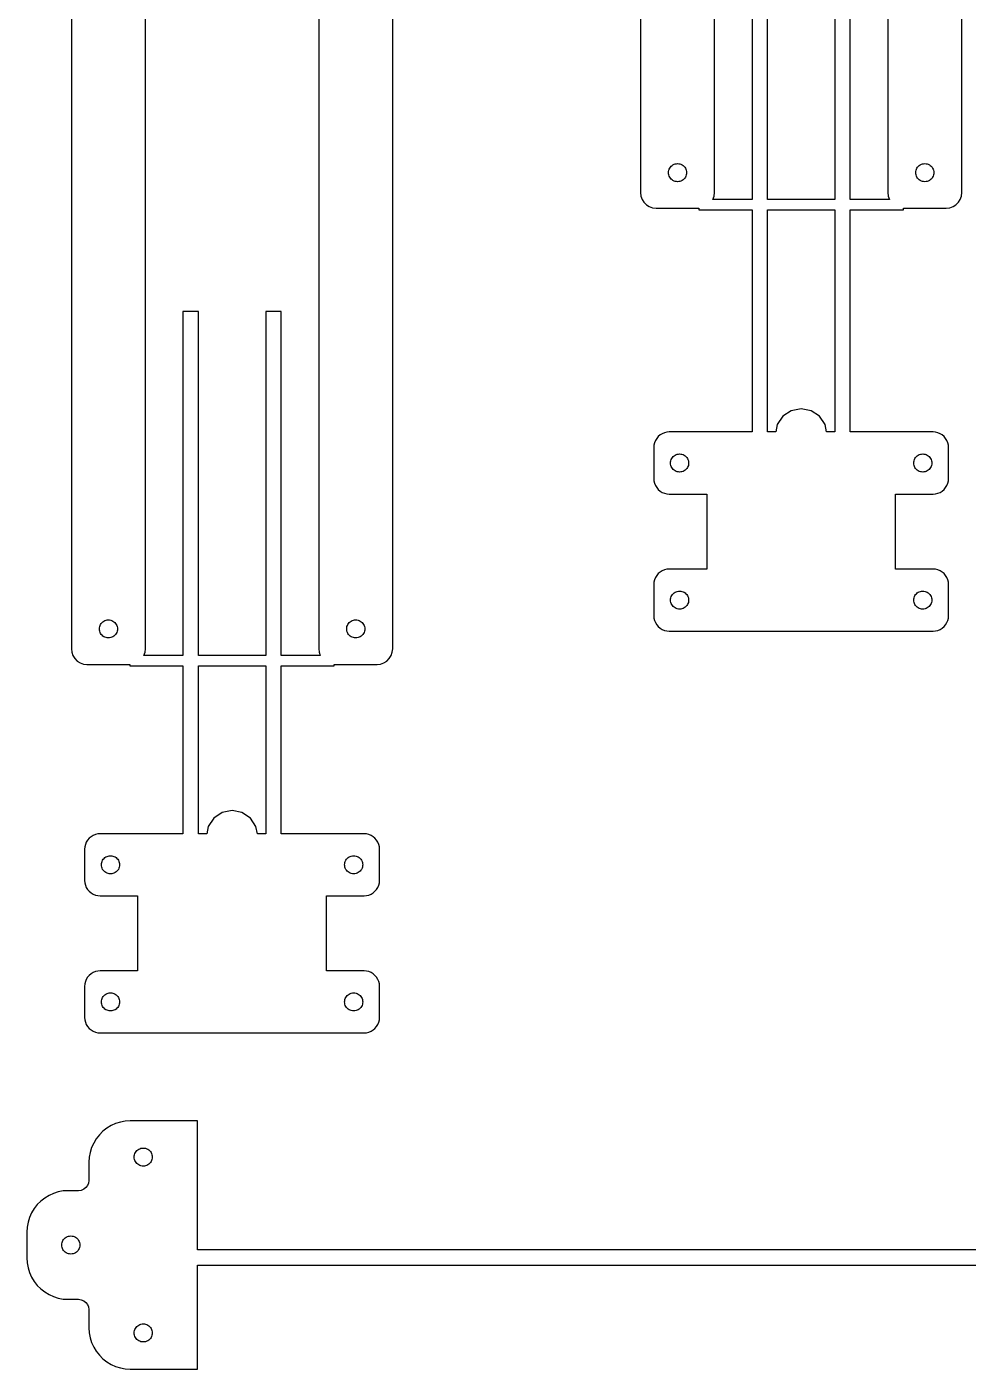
# Model space of a CAD drawing. Header units: metres. Extents: x -250 to 250, y -245 to 245.
# Drawn here: x -249.7 to -67.7, y -244.7 to 14.8 of the extents above; entities that cross this region are included whole.
import ezdxf

# ---------------------------------------------------------------- set-up
doc = ezdxf.new("R2010")
doc.units = ezdxf.units.M

msp = doc.modelspace()

# ---------------------------------------------------------------- linework, layer by layer
for p, q in [((-131.05, 113.229), (-131.05, -17.229)), ((-116.75, -17.229), (-116.75, 111.815)), ((-83.25, 111.815), (-83.25, -17.229)), ((-68.95, -17.229), (-68.95, 113.229)), ((-109.5, 48), (-109.5, -18.535)), ((-106.5, -18.535), (-106.5, 48)), ((-93.5, 48), (-93.5, -18.535)), ((-90.5, -18.535), (-90.5, 48)), ((-241.05, 25.029), (-241.05, -105.429)), ((-226.75, -105.429), (-226.75, 23.615)), ((-193.25, 23.615), (-193.25, -105.429)), ((-178.95, -105.429), (-178.95, 25.029)), ((-125.635, -13.1393), (-125.59, -12.9148)), ((-125.59, -12.9148), (-125.517, -12.6981)), ((-125.517, -12.6981), (-125.416, -12.4928)), ((-125.416, -12.4928), (-125.288, -12.3024)), ((-125.288, -12.3024), (-125.137, -12.1303)), ((-125.137, -12.1303), (-124.965, -11.9794)), ((-124.965, -11.9794), (-124.775, -11.8522)), ((-124.775, -11.8522), (-124.57, -11.751)), ((-124.57, -11.751), (-124.353, -11.6774)), ((-124.353, -11.6774), (-124.128, -11.6327)), ((-124.128, -11.6327), (-123.9, -11.6178)), ((-123.9, -11.6178), (-123.672, -11.6327)), ((-123.672, -11.6327), (-123.447, -11.6774)), ((-123.447, -11.6774), (-123.23, -11.751)), ((-123.23, -11.751), (-123.025, -11.8522)), ((-123.025, -11.8522), (-122.835, -11.9794)), ((-122.835, -11.9794), (-122.663, -12.1303)), ((-122.663, -12.1303), (-122.512, -12.3024)), ((-122.512, -12.3024), (-122.384, -12.4928)), ((-122.384, -12.4928), (-122.283, -12.6981)), ((-122.283, -12.6981), (-122.21, -12.9148)), ((-122.21, -12.9148), (-122.165, -13.1393)), ((-77.835, -13.1393), (-77.7904, -12.9148)), ((-77.7904, -12.9148), (-77.7168, -12.6981)), ((-77.7168, -12.6981), (-77.6156, -12.4928)), ((-77.6156, -12.4928), (-77.4884, -12.3024)), ((-77.4884, -12.3024), (-77.3374, -12.1303)), ((-77.3374, -12.1303), (-77.1653, -11.9794)), ((-77.1653, -11.9794), (-76.975, -11.8522)), ((-76.975, -11.8522), (-76.7697, -11.751)), ((-76.7697, -11.751), (-76.5529, -11.6774)), ((-76.5529, -11.6774), (-76.3284, -11.6327)), ((-76.3284, -11.6327), (-76.1, -11.6178)), ((-76.1, -11.6178), (-75.8716, -11.6327)), ((-75.8716, -11.6327), (-75.6471, -11.6774)), ((-75.6471, -11.6774), (-75.4303, -11.751)), ((-75.4303, -11.751), (-75.225, -11.8522)), ((-75.225, -11.8522), (-75.0347, -11.9794)), ((-75.0347, -11.9794), (-74.8626, -12.1303)), ((-74.8626, -12.1303), (-74.7116, -12.3024)), ((-74.7116, -12.3024), (-74.5845, -12.4928)), ((-74.5845, -12.4928), (-74.4832, -12.6981)), ((-74.4832, -12.6981), (-74.4096, -12.9148)), ((-74.4096, -12.9148), (-74.365, -13.1393)), ((-125.65, -13.3678), (-125.635, -13.1393)), ((-125.635, -13.5962), (-125.65, -13.3678)), ((-125.59, -13.8207), (-125.635, -13.5962)), ((-125.517, -14.0375), (-125.59, -13.8207)), ((-125.416, -14.2428), (-125.517, -14.0375)), ((-125.288, -14.4331), (-125.416, -14.2428)), ((-125.137, -14.6052), (-125.288, -14.4331)), ((-124.965, -14.7561), (-125.137, -14.6052)), ((-124.775, -14.8833), (-124.965, -14.7561)), ((-124.57, -14.9845), (-124.775, -14.8833)), ((-124.353, -15.0581), (-124.57, -14.9845)), ((-124.128, -15.1028), (-124.353, -15.0581)), ((-123.9, -15.1178), (-124.128, -15.1028)), ((-123.672, -15.1028), (-123.9, -15.1178)), ((-123.447, -15.0581), (-123.672, -15.1028)), ((-123.23, -14.9845), (-123.447, -15.0581)), ((-123.025, -14.8833), (-123.23, -14.9845)), ((-122.835, -14.7561), (-123.025, -14.8833)), ((-122.663, -14.6052), (-122.835, -14.7561)), ((-122.512, -14.4331), (-122.663, -14.6052)), ((-122.384, -14.2428), (-122.512, -14.4331)), ((-122.283, -14.0375), (-122.384, -14.2428)), ((-122.21, -13.8207), (-122.283, -14.0375)), ((-122.165, -13.5962), (-122.21, -13.8207)), ((-122.165, -13.1393), (-122.15, -13.3678)), ((-122.15, -13.3678), (-122.165, -13.5962)), ((-77.85, -13.3678), (-77.835, -13.1393)), ((-77.835, -13.5962), (-77.85, -13.3678)), ((-77.7904, -13.8207), (-77.835, -13.5962)), ((-77.7168, -14.0375), (-77.7904, -13.8207)), ((-77.6156, -14.2428), (-77.7168, -14.0375)), ((-77.4884, -14.4331), (-77.6156, -14.2428)), ((-77.3374, -14.6052), (-77.4884, -14.4331)), ((-77.1653, -14.7561), (-77.3374, -14.6052)), ((-76.975, -14.8833), (-77.1653, -14.7561)), ((-76.7697, -14.9845), (-76.975, -14.8833)), ((-76.5529, -15.0581), (-76.7697, -14.9845)), ((-76.3284, -15.1028), (-76.5529, -15.0581)), ((-76.1, -15.1178), (-76.3284, -15.1028)), ((-75.8716, -15.1028), (-76.1, -15.1178)), ((-75.6471, -15.0581), (-75.8716, -15.1028)), ((-75.4303, -14.9845), (-75.6471, -15.0581)), ((-75.225, -14.8833), (-75.4303, -14.9845)), ((-75.0347, -14.7561), (-75.225, -14.8833)), ((-74.8626, -14.6052), (-75.0347, -14.7561)), ((-74.7116, -14.4331), (-74.8626, -14.6052)), ((-74.5845, -14.2428), (-74.7116, -14.4331)), ((-74.4832, -14.0375), (-74.5845, -14.2428)), ((-74.4096, -13.8207), (-74.4832, -14.0375)), ((-74.365, -13.5962), (-74.4096, -13.8207)), ((-74.365, -13.1393), (-74.35, -13.3678)), ((-74.35, -13.3678), (-74.365, -13.5962)), ((-131.05, -17.229), (-130.975, -17.8965)), ((-130.975, -17.8965), (-130.753, -18.5306)), ((-117.047, -18.5306), (-116.825, -17.8965)), ((-116.825, -17.8965), (-116.75, -17.229)), ((-83.25, -17.229), (-83.1748, -17.8965)), ((-83.1748, -17.8965), (-82.9529, -18.5306)), ((-69.2471, -18.5306), (-69.0252, -17.8965)), ((-69.0252, -17.8965), (-68.95, -17.229)), ((-130.753, -18.5306), (-130.395, -19.0994)), ((-130.395, -19.0994), (-129.92, -19.5745)), ((-129.92, -19.5745), (-129.352, -19.9319)), ((-129.352, -19.9319), (-128.718, -20.1538)), ((-128.718, -20.1538), (-128.05, -20.229)), ((-128.05, -20.229), (-119.75, -20.229)), ((-119.75, -20.229), (-119.75, -20.535)), ((-119.75, -20.535), (-109.5, -20.535)), ((-117.05, -18.535), (-117.047, -18.5306)), ((-109.5, -18.535), (-117.05, -18.535)), ((-109.5, -20.535), (-109.5, -63.5)), ((-93.5, -18.535), (-106.5, -18.535)), ((-106.5, -63.5), (-106.5, -20.535)), ((-106.5, -20.535), (-93.5, -20.535)), ((-93.5, -20.535), (-93.5, -63.5)), ((-82.9502, -18.535), (-90.5, -18.535)), ((-90.5, -63.5), (-90.5, -20.535)), ((-90.5, -20.535), (-80.25, -20.535)), ((-82.9529, -18.5306), (-82.9502, -18.535)), ((-80.25, -20.535), (-80.25, -20.229)), ((-80.25, -20.229), (-71.95, -20.229)), ((-71.95, -20.229), (-71.2824, -20.1538)), ((-71.2824, -20.1538), (-70.6484, -19.9319)), ((-70.6484, -19.9319), (-70.0795, -19.5745)), ((-70.0795, -19.5745), (-69.6045, -19.0994)), ((-69.6045, -19.0994), (-69.2471, -18.5306)), ((-216.5, -40.2), (-219.5, -40.2)), ((-219.5, -40.2), (-219.5, -106.735)), ((-216.5, -106.735), (-216.5, -40.2)), ((-200.5, -40.2), (-203.5, -40.2)), ((-203.5, -40.2), (-203.5, -106.735)), ((-200.5, -106.735), (-200.5, -40.2)), ((-101.913, -59.3806), (-103.536, -60.4645)), ((-100, -59), (-101.913, -59.3806)), ((-98.0866, -59.3806), (-100, -59)), ((-96.4645, -60.4645), (-98.0866, -59.3806)), ((-104.619, -62.0866), (-104.901, -63.5)), ((-103.536, -60.4645), (-104.619, -62.0866)), ((-95.3806, -62.0866), (-96.4645, -60.4645)), ((-95.0995, -63.5), (-95.3806, -62.0866)), ((-127.927, -64.7366), (-128.173, -65.138)), ((-127.621, -64.3787), (-127.927, -64.7366)), ((-127.263, -64.0729), (-127.621, -64.3787)), ((-126.862, -63.827), (-127.263, -64.0729)), ((-126.427, -63.6468), (-126.862, -63.827)), ((-125.969, -63.5369), (-126.427, -63.6468)), ((-125.5, -63.5), (-125.969, -63.5369)), ((-109.5, -63.5), (-125.5, -63.5)), ((-104.901, -63.5), (-106.5, -63.5)), ((-93.5, -63.5), (-95.0995, -63.5)), ((-74.5, -63.5), (-90.5, -63.5)), ((-74.0307, -63.5369), (-74.5, -63.5)), ((-73.5729, -63.6468), (-74.0307, -63.5369)), ((-73.138, -63.827), (-73.5729, -63.6468)), ((-72.7366, -64.0729), (-73.138, -63.827)), ((-72.3787, -64.3787), (-72.7366, -64.0729)), ((-72.0729, -64.7366), (-72.3787, -64.3787)), ((-71.827, -65.138), (-72.0729, -64.7366)), ((-128.463, -66.0307), (-128.5, -66.5)), ((-128.5, -66.5), (-128.5, -72.5)), ((-128.353, -65.5729), (-128.463, -66.0307)), ((-128.173, -65.138), (-128.353, -65.5729)), ((-71.6468, -65.5729), (-71.827, -65.138)), ((-71.5369, -66.0307), (-71.6468, -65.5729)), ((-71.5, -66.5), (-71.5369, -66.0307)), ((-71.5, -72.5), (-71.5, -66.5)), ((-125.25, -69.5), (-125.235, -69.2716)), ((-125.235, -69.7284), (-125.25, -69.5)), ((-125.235, -69.2716), (-125.19, -69.0471)), ((-125.19, -69.9529), (-125.235, -69.7284)), ((-125.19, -69.0471), (-125.117, -68.8303)), ((-125.117, -70.1697), (-125.19, -69.9529)), ((-125.117, -68.8303), (-125.016, -68.625)), ((-125.016, -68.625), (-124.888, -68.4347)), ((-124.888, -68.4347), (-124.737, -68.2626)), ((-124.737, -68.2626), (-124.565, -68.1116)), ((-124.565, -68.1116), (-124.375, -67.9845)), ((-124.375, -67.9845), (-124.17, -67.8832)), ((-124.17, -67.8832), (-123.953, -67.8096)), ((-123.953, -67.8096), (-123.728, -67.765)), ((-123.728, -67.765), (-123.5, -67.75)), ((-123.5, -67.75), (-123.272, -67.765)), ((-123.272, -67.765), (-123.047, -67.8096)), ((-123.047, -67.8096), (-122.83, -67.8832)), ((-122.83, -67.8832), (-122.625, -67.9845)), ((-122.625, -67.9845), (-122.435, -68.1116)), ((-122.435, -68.1116), (-122.263, -68.2626)), ((-122.263, -68.2626), (-122.112, -68.4347)), ((-122.112, -68.4347), (-121.984, -68.625)), ((-121.984, -68.625), (-121.883, -68.8303)), ((-121.883, -68.8303), (-121.81, -69.0471)), ((-121.81, -69.9529), (-121.883, -70.1697)), ((-121.81, -69.0471), (-121.765, -69.2716)), ((-121.765, -69.7284), (-121.81, -69.9529)), ((-121.765, -69.2716), (-121.75, -69.5)), ((-121.75, -69.5), (-121.765, -69.7284)), ((-78.25, -69.5), (-78.235, -69.2716)), ((-78.235, -69.7284), (-78.25, -69.5)), ((-78.235, -69.2716), (-78.1904, -69.0471)), ((-78.1904, -69.9529), (-78.235, -69.7284)), ((-78.1904, -69.0471), (-78.1168, -68.8303)), ((-78.1168, -70.1697), (-78.1904, -69.9529)), ((-78.1168, -68.8303), (-78.0155, -68.625)), ((-78.0155, -68.625), (-77.8884, -68.4347)), ((-77.8884, -68.4347), (-77.7374, -68.2626)), ((-77.7374, -68.2626), (-77.5653, -68.1116)), ((-77.5653, -68.1116), (-77.375, -67.9845)), ((-77.375, -67.9845), (-77.1697, -67.8832)), ((-77.1697, -67.8832), (-76.9529, -67.8096)), ((-76.9529, -67.8096), (-76.7284, -67.765)), ((-76.7284, -67.765), (-76.5, -67.75)), ((-76.5, -67.75), (-76.2716, -67.765)), ((-76.2716, -67.765), (-76.0471, -67.8096)), ((-76.0471, -67.8096), (-75.8303, -67.8832)), ((-75.8303, -67.8832), (-75.625, -67.9845)), ((-75.625, -67.9845), (-75.4347, -68.1116)), ((-75.4347, -68.1116), (-75.2626, -68.2626)), ((-75.2626, -68.2626), (-75.1116, -68.4347)), ((-75.1116, -68.4347), (-74.9845, -68.625)), ((-74.9845, -68.625), (-74.8832, -68.8303)), ((-74.8832, -68.8303), (-74.8096, -69.0471)), ((-74.8096, -69.9529), (-74.8832, -70.1697)), ((-74.8096, -69.0471), (-74.765, -69.2716)), ((-74.765, -69.7284), (-74.8096, -69.9529)), ((-74.765, -69.2716), (-74.75, -69.5)), ((-74.75, -69.5), (-74.765, -69.7284)), ((-128.5, -72.5), (-128.463, -72.9693)), ((-125.016, -70.375), (-125.117, -70.1697)), ((-124.888, -70.5653), (-125.016, -70.375)), ((-124.737, -70.7374), (-124.888, -70.5653)), ((-124.565, -70.8884), (-124.737, -70.7374)), ((-124.375, -71.0155), (-124.565, -70.8884)), ((-124.17, -71.1168), (-124.375, -71.0155)), ((-123.953, -71.1904), (-124.17, -71.1168)), ((-123.728, -71.235), (-123.953, -71.1904)), ((-123.5, -71.25), (-123.728, -71.235)), ((-123.272, -71.235), (-123.5, -71.25)), ((-123.047, -71.1904), (-123.272, -71.235)), ((-122.83, -71.1168), (-123.047, -71.1904)), ((-122.625, -71.0155), (-122.83, -71.1168)), ((-122.435, -70.8884), (-122.625, -71.0155)), ((-122.263, -70.7374), (-122.435, -70.8884)), ((-122.112, -70.5653), (-122.263, -70.7374)), ((-121.984, -70.375), (-122.112, -70.5653)), ((-121.883, -70.1697), (-121.984, -70.375)), ((-78.0155, -70.375), (-78.1168, -70.1697)), ((-77.8884, -70.5653), (-78.0155, -70.375)), ((-77.7374, -70.7374), (-77.8884, -70.5653)), ((-77.5653, -70.8884), (-77.7374, -70.7374)), ((-77.375, -71.0155), (-77.5653, -70.8884)), ((-77.1697, -71.1168), (-77.375, -71.0155)), ((-76.9529, -71.1904), (-77.1697, -71.1168)), ((-76.7284, -71.235), (-76.9529, -71.1904)), ((-76.5, -71.25), (-76.7284, -71.235)), ((-76.2716, -71.235), (-76.5, -71.25)), ((-76.0471, -71.1904), (-76.2716, -71.235)), ((-75.8303, -71.1168), (-76.0471, -71.1904)), ((-75.625, -71.0155), (-75.8303, -71.1168)), ((-75.4347, -70.8884), (-75.625, -71.0155)), ((-75.2626, -70.7374), (-75.4347, -70.8884)), ((-75.1116, -70.5653), (-75.2626, -70.7374)), ((-74.9845, -70.375), (-75.1116, -70.5653)), ((-74.8832, -70.1697), (-74.9845, -70.375)), ((-71.5369, -72.9693), (-71.5, -72.5)), ((-128.463, -72.9693), (-128.353, -73.427)), ((-128.353, -73.427), (-128.173, -73.862)), ((-128.173, -73.862), (-127.927, -74.2634)), ((-127.927, -74.2634), (-127.621, -74.6213)), ((-127.621, -74.6213), (-127.263, -74.927)), ((-127.263, -74.927), (-126.862, -75.173)), ((-126.862, -75.173), (-126.427, -75.3532)), ((-73.5729, -75.3532), (-73.138, -75.173)), ((-73.138, -75.173), (-72.7366, -74.927)), ((-72.7366, -74.927), (-72.3787, -74.6213)), ((-72.3787, -74.6213), (-72.0729, -74.2634)), ((-72.0729, -74.2634), (-71.827, -73.862)), ((-71.827, -73.862), (-71.6468, -73.427)), ((-71.6468, -73.427), (-71.5369, -72.9693)), ((-126.427, -75.3532), (-125.969, -75.4631)), ((-125.969, -75.4631), (-125.5, -75.5)), ((-125.5, -75.5), (-118.25, -75.5)), ((-118.25, -75.5), (-118.25, -90)), ((-81.75, -90), (-81.75, -75.5)), ((-81.75, -75.5), (-74.5, -75.5)), ((-74.5, -75.5), (-74.0307, -75.4631)), ((-74.0307, -75.4631), (-73.5729, -75.3532)), ((-127.263, -90.5729), (-127.621, -90.8787)), ((-126.862, -90.327), (-127.263, -90.5729)), ((-126.427, -90.1468), (-126.862, -90.327)), ((-125.969, -90.0369), (-126.427, -90.1468)), ((-125.5, -90), (-125.969, -90.0369)), ((-118.25, -90), (-125.5, -90)), ((-74.5, -90), (-81.75, -90)), ((-74.0307, -90.0369), (-74.5, -90)), ((-73.5729, -90.1468), (-74.0307, -90.0369)), ((-73.138, -90.327), (-73.5729, -90.1468)), ((-72.7366, -90.5729), (-73.138, -90.327)), ((-72.3787, -90.8787), (-72.7366, -90.5729)), ((-128.463, -92.5307), (-128.5, -93)), ((-128.5, -93), (-128.5, -99)), ((-128.353, -92.0729), (-128.463, -92.5307)), ((-128.173, -91.638), (-128.353, -92.0729)), ((-127.927, -91.2366), (-128.173, -91.638)), ((-127.621, -90.8787), (-127.927, -91.2366)), ((-72.0729, -91.2366), (-72.3787, -90.8787)), ((-71.827, -91.638), (-72.0729, -91.2366)), ((-71.6468, -92.0729), (-71.827, -91.638)), ((-71.5369, -92.5307), (-71.6468, -92.0729)), ((-71.5, -93), (-71.5369, -92.5307)), ((-71.5, -99), (-71.5, -93)), ((-125.25, -96), (-125.235, -95.7716)), ((-125.235, -96.2284), (-125.25, -96)), ((-125.235, -95.7716), (-125.19, -95.5471)), ((-125.19, -95.5471), (-125.117, -95.3303)), ((-125.117, -95.3303), (-125.016, -95.125)), ((-125.016, -95.125), (-124.888, -94.9347)), ((-124.888, -94.9347), (-124.737, -94.7626)), ((-124.737, -94.7626), (-124.565, -94.6116)), ((-124.565, -94.6116), (-124.375, -94.4845)), ((-124.375, -94.4845), (-124.17, -94.3832)), ((-124.17, -94.3832), (-123.953, -94.3096)), ((-123.953, -94.3096), (-123.728, -94.265)), ((-123.728, -94.265), (-123.5, -94.25)), ((-123.5, -94.25), (-123.272, -94.265)), ((-123.272, -94.265), (-123.047, -94.3096)), ((-123.047, -94.3096), (-122.83, -94.3832)), ((-122.83, -94.3832), (-122.625, -94.4845)), ((-122.625, -94.4845), (-122.435, -94.6116)), ((-122.435, -94.6116), (-122.263, -94.7626)), ((-122.263, -94.7626), (-122.112, -94.9347)), ((-122.112, -94.9347), (-121.984, -95.125)), ((-121.984, -95.125), (-121.883, -95.3303)), ((-121.883, -95.3303), (-121.81, -95.5471)), ((-121.81, -95.5471), (-121.765, -95.7716)), ((-121.765, -95.7716), (-121.75, -96)), ((-121.75, -96), (-121.765, -96.2284)), ((-78.25, -96), (-78.235, -95.7716)), ((-78.235, -96.2284), (-78.25, -96)), ((-78.235, -95.7716), (-78.1904, -95.5471)), ((-78.1904, -95.5471), (-78.1168, -95.3303)), ((-78.1168, -95.3303), (-78.0155, -95.125)), ((-78.0155, -95.125), (-77.8884, -94.9347)), ((-77.8884, -94.9347), (-77.7374, -94.7626)), ((-77.7374, -94.7626), (-77.5653, -94.6116)), ((-77.5653, -94.6116), (-77.375, -94.4845)), ((-77.375, -94.4845), (-77.1697, -94.3832)), ((-77.1697, -94.3832), (-76.9529, -94.3096)), ((-76.9529, -94.3096), (-76.7284, -94.265)), ((-76.7284, -94.265), (-76.5, -94.25)), ((-76.5, -94.25), (-76.2716, -94.265)), ((-76.2716, -94.265), (-76.0471, -94.3096)), ((-76.0471, -94.3096), (-75.8303, -94.3832)), ((-75.8303, -94.3832), (-75.625, -94.4845)), ((-75.625, -94.4845), (-75.4347, -94.6116)), ((-75.4347, -94.6116), (-75.2626, -94.7626)), ((-75.2626, -94.7626), (-75.1116, -94.9347)), ((-75.1116, -94.9347), (-74.9845, -95.125)), ((-74.9845, -95.125), (-74.8832, -95.3303)), ((-74.8832, -95.3303), (-74.8096, -95.5471)), ((-74.8096, -95.5471), (-74.765, -95.7716)), ((-74.765, -95.7716), (-74.75, -96)), ((-74.75, -96), (-74.765, -96.2284)), ((-125.19, -96.4529), (-125.235, -96.2284)), ((-125.117, -96.6697), (-125.19, -96.4529)), ((-125.016, -96.875), (-125.117, -96.6697)), ((-124.888, -97.0653), (-125.016, -96.875)), ((-124.737, -97.2374), (-124.888, -97.0653)), ((-124.565, -97.3884), (-124.737, -97.2374)), ((-124.375, -97.5155), (-124.565, -97.3884)), ((-124.17, -97.6168), (-124.375, -97.5155)), ((-123.953, -97.6904), (-124.17, -97.6168)), ((-123.728, -97.735), (-123.953, -97.6904)), ((-123.5, -97.75), (-123.728, -97.735)), ((-123.272, -97.735), (-123.5, -97.75)), ((-123.047, -97.6904), (-123.272, -97.735)), ((-122.83, -97.6168), (-123.047, -97.6904)), ((-122.625, -97.5155), (-122.83, -97.6168)), ((-122.435, -97.3884), (-122.625, -97.5155)), ((-122.263, -97.2374), (-122.435, -97.3884)), ((-122.112, -97.0653), (-122.263, -97.2374)), ((-121.984, -96.875), (-122.112, -97.0653)), ((-121.883, -96.6697), (-121.984, -96.875)), ((-121.81, -96.4529), (-121.883, -96.6697)), ((-121.765, -96.2284), (-121.81, -96.4529)), ((-78.1904, -96.4529), (-78.235, -96.2284)), ((-78.1168, -96.6697), (-78.1904, -96.4529)), ((-78.0155, -96.875), (-78.1168, -96.6697)), ((-77.8884, -97.0653), (-78.0155, -96.875)), ((-77.7374, -97.2374), (-77.8884, -97.0653)), ((-77.5653, -97.3884), (-77.7374, -97.2374)), ((-77.375, -97.5155), (-77.5653, -97.3884)), ((-77.1697, -97.6168), (-77.375, -97.5155)), ((-76.9529, -97.6904), (-77.1697, -97.6168)), ((-76.7284, -97.735), (-76.9529, -97.6904)), ((-76.5, -97.75), (-76.7284, -97.735)), ((-76.2716, -97.735), (-76.5, -97.75)), ((-76.0471, -97.6904), (-76.2716, -97.735)), ((-75.8303, -97.6168), (-76.0471, -97.6904)), ((-75.625, -97.5155), (-75.8303, -97.6168)), ((-75.4347, -97.3884), (-75.625, -97.5155)), ((-75.2626, -97.2374), (-75.4347, -97.3884)), ((-75.1116, -97.0653), (-75.2626, -97.2374)), ((-74.9845, -96.875), (-75.1116, -97.0653)), ((-74.8832, -96.6697), (-74.9845, -96.875)), ((-74.8096, -96.4529), (-74.8832, -96.6697)), ((-74.765, -96.2284), (-74.8096, -96.4529)), ((-235.635, -101.339), (-235.59, -101.115)), ((-235.59, -101.115), (-235.517, -100.898)), ((-235.517, -100.898), (-235.416, -100.693)), ((-235.416, -100.693), (-235.288, -100.502)), ((-235.288, -100.502), (-235.137, -100.33)), ((-235.137, -100.33), (-234.965, -100.179)), ((-234.965, -100.179), (-234.775, -100.052)), ((-234.775, -100.052), (-234.57, -99.951)), ((-234.57, -99.951), (-234.353, -99.8774)), ((-234.353, -99.8774), (-234.128, -99.8327)), ((-234.128, -99.8327), (-233.9, -99.8177)), ((-233.9, -99.8177), (-233.672, -99.8327)), ((-233.672, -99.8327), (-233.447, -99.8774)), ((-233.447, -99.8774), (-233.23, -99.951)), ((-233.23, -99.951), (-233.025, -100.052)), ((-233.025, -100.052), (-232.835, -100.179)), ((-232.835, -100.179), (-232.663, -100.33)), ((-232.663, -100.33), (-232.512, -100.502)), ((-232.512, -100.502), (-232.384, -100.693)), ((-232.384, -100.693), (-232.283, -100.898)), ((-232.283, -100.898), (-232.21, -101.115)), ((-232.21, -101.115), (-232.165, -101.339)), ((-187.835, -101.339), (-187.79, -101.115)), ((-187.79, -101.115), (-187.717, -100.898)), ((-187.717, -100.898), (-187.616, -100.693)), ((-187.616, -100.693), (-187.488, -100.502)), ((-187.488, -100.502), (-187.337, -100.33)), ((-187.337, -100.33), (-187.165, -100.179)), ((-187.165, -100.179), (-186.975, -100.052)), ((-186.975, -100.052), (-186.77, -99.951)), ((-186.77, -99.951), (-186.553, -99.8774)), ((-186.553, -99.8774), (-186.328, -99.8327)), ((-186.328, -99.8327), (-186.1, -99.8177)), ((-186.1, -99.8177), (-185.872, -99.8327)), ((-185.872, -99.8327), (-185.647, -99.8774)), ((-185.647, -99.8774), (-185.43, -99.951)), ((-185.43, -99.951), (-185.225, -100.052)), ((-185.225, -100.052), (-185.035, -100.179)), ((-185.035, -100.179), (-184.863, -100.33)), ((-184.863, -100.33), (-184.712, -100.502)), ((-184.712, -100.502), (-184.584, -100.693)), ((-184.584, -100.693), (-184.483, -100.898)), ((-184.483, -100.898), (-184.41, -101.115)), ((-184.41, -101.115), (-184.365, -101.339)), ((-128.5, -99), (-128.463, -99.4693)), ((-128.463, -99.4693), (-128.353, -99.927)), ((-128.353, -99.927), (-128.173, -100.362)), ((-128.173, -100.362), (-127.927, -100.763)), ((-127.927, -100.763), (-127.621, -101.121)), ((-127.621, -101.121), (-127.263, -101.427)), ((-72.7366, -101.427), (-72.3787, -101.121)), ((-72.3787, -101.121), (-72.0729, -100.763)), ((-72.0729, -100.763), (-71.827, -100.362)), ((-71.827, -100.362), (-71.6468, -99.927)), ((-71.6468, -99.927), (-71.5369, -99.4693)), ((-71.5369, -99.4693), (-71.5, -99)), ((-235.65, -101.568), (-235.635, -101.339)), ((-235.635, -101.796), (-235.65, -101.568)), ((-235.59, -102.021), (-235.635, -101.796)), ((-235.517, -102.237), (-235.59, -102.021)), ((-235.416, -102.443), (-235.517, -102.237)), ((-235.288, -102.633), (-235.416, -102.443)), ((-235.137, -102.805), (-235.288, -102.633)), ((-234.965, -102.956), (-235.137, -102.805)), ((-234.775, -103.083), (-234.965, -102.956)), ((-234.57, -103.185), (-234.775, -103.083)), ((-234.353, -103.258), (-234.57, -103.185)), ((-234.128, -103.303), (-234.353, -103.258)), ((-233.9, -103.318), (-234.128, -103.303)), ((-233.672, -103.303), (-233.9, -103.318)), ((-233.447, -103.258), (-233.672, -103.303)), ((-233.23, -103.185), (-233.447, -103.258)), ((-233.025, -103.083), (-233.23, -103.185)), ((-232.835, -102.956), (-233.025, -103.083)), ((-232.663, -102.805), (-232.835, -102.956)), ((-232.512, -102.633), (-232.663, -102.805)), ((-232.384, -102.443), (-232.512, -102.633)), ((-232.283, -102.237), (-232.384, -102.443)), ((-232.21, -102.021), (-232.283, -102.237)), ((-232.165, -101.796), (-232.21, -102.021)), ((-232.165, -101.339), (-232.15, -101.568)), ((-232.15, -101.568), (-232.165, -101.796)), ((-187.85, -101.568), (-187.835, -101.339)), ((-187.835, -101.796), (-187.85, -101.568)), ((-187.79, -102.021), (-187.835, -101.796)), ((-187.717, -102.237), (-187.79, -102.021)), ((-187.616, -102.443), (-187.717, -102.237)), ((-187.488, -102.633), (-187.616, -102.443)), ((-187.337, -102.805), (-187.488, -102.633)), ((-187.165, -102.956), (-187.337, -102.805)), ((-186.975, -103.083), (-187.165, -102.956)), ((-186.77, -103.185), (-186.975, -103.083)), ((-186.553, -103.258), (-186.77, -103.185)), ((-186.328, -103.303), (-186.553, -103.258)), ((-186.1, -103.318), (-186.328, -103.303)), ((-185.872, -103.303), (-186.1, -103.318)), ((-185.647, -103.258), (-185.872, -103.303)), ((-185.43, -103.185), (-185.647, -103.258)), ((-185.225, -103.083), (-185.43, -103.185)), ((-185.035, -102.956), (-185.225, -103.083)), ((-184.863, -102.805), (-185.035, -102.956)), ((-184.712, -102.633), (-184.863, -102.805)), ((-184.584, -102.443), (-184.712, -102.633)), ((-184.483, -102.237), (-184.584, -102.443)), ((-184.41, -102.021), (-184.483, -102.237)), ((-184.365, -101.796), (-184.41, -102.021)), ((-184.365, -101.339), (-184.35, -101.568)), ((-184.35, -101.568), (-184.365, -101.796)), ((-127.263, -101.427), (-126.862, -101.673)), ((-126.862, -101.673), (-126.427, -101.853)), ((-126.427, -101.853), (-125.969, -101.963)), ((-125.969, -101.963), (-125.5, -102)), ((-125.5, -102), (-74.5, -102)), ((-74.5, -102), (-74.0307, -101.963)), ((-74.0307, -101.963), (-73.5729, -101.853)), ((-73.5729, -101.853), (-73.138, -101.673)), ((-73.138, -101.673), (-72.7366, -101.427)), ((-241.05, -105.429), (-240.975, -106.097)), ((-240.975, -106.097), (-240.753, -106.731)), ((-227.047, -106.731), (-226.825, -106.097)), ((-226.825, -106.097), (-226.75, -105.429)), ((-193.25, -105.429), (-193.175, -106.097)), ((-193.175, -106.097), (-192.953, -106.731)), ((-179.247, -106.731), (-179.025, -106.097)), ((-179.025, -106.097), (-178.95, -105.429)), ((-240.753, -106.731), (-240.395, -107.299)), ((-240.395, -107.299), (-239.92, -107.774)), ((-239.92, -107.774), (-239.352, -108.132)), ((-239.352, -108.132), (-238.718, -108.354)), ((-238.718, -108.354), (-238.05, -108.429)), ((-238.05, -108.429), (-229.75, -108.429)), ((-229.75, -108.429), (-229.75, -108.735)), ((-229.75, -108.735), (-219.5, -108.735)), ((-227.05, -106.735), (-227.047, -106.731)), ((-219.5, -106.735), (-227.05, -106.735)), ((-219.5, -108.735), (-219.5, -141.174)), ((-203.5, -106.735), (-216.5, -106.735)), ((-216.5, -141.174), (-216.5, -108.735)), ((-216.5, -108.735), (-203.5, -108.735)), ((-203.5, -108.735), (-203.5, -141.174)), ((-192.95, -106.735), (-200.5, -106.735)), ((-200.5, -141.174), (-200.5, -108.735)), ((-200.5, -108.735), (-190.25, -108.735)), ((-192.953, -106.731), (-192.95, -106.735)), ((-190.25, -108.735), (-190.25, -108.429)), ((-190.25, -108.429), (-181.95, -108.429)), ((-181.95, -108.429), (-181.282, -108.354)), ((-181.282, -108.354), (-180.648, -108.132)), ((-180.648, -108.132), (-180.08, -107.774)), ((-180.08, -107.774), (-179.605, -107.299)), ((-179.605, -107.299), (-179.247, -106.731)), ((-211.913, -137.054), (-213.536, -138.138)), ((-210, -136.674), (-211.913, -137.054)), ((-208.087, -137.054), (-210, -136.674)), ((-206.464, -138.138), (-208.087, -137.054)), ((-214.619, -139.76), (-214.901, -141.174)), ((-213.536, -138.138), (-214.619, -139.76)), ((-205.381, -139.76), (-206.464, -138.138)), ((-205.099, -141.174), (-205.381, -139.76)), ((-237.927, -142.41), (-238.173, -142.812)), ((-237.621, -142.052), (-237.927, -142.41)), ((-237.263, -141.747), (-237.621, -142.052)), ((-236.862, -141.501), (-237.263, -141.747)), ((-236.427, -141.321), (-236.862, -141.501)), ((-235.969, -141.211), (-236.427, -141.321)), ((-235.5, -141.174), (-235.969, -141.211)), ((-219.5, -141.174), (-235.5, -141.174)), ((-214.901, -141.174), (-216.5, -141.174)), ((-203.5, -141.174), (-205.099, -141.174)), ((-184.5, -141.174), (-200.5, -141.174)), ((-184.031, -141.211), (-184.5, -141.174)), ((-183.573, -141.321), (-184.031, -141.211)), ((-183.138, -141.501), (-183.573, -141.321)), ((-182.737, -141.747), (-183.138, -141.501)), ((-182.379, -142.052), (-182.737, -141.747)), ((-182.073, -142.41), (-182.379, -142.052)), ((-181.827, -142.812), (-182.073, -142.41)), ((-238.463, -143.704), (-238.5, -144.174)), ((-238.5, -144.174), (-238.5, -150.174)), ((-238.353, -143.247), (-238.463, -143.704)), ((-238.173, -142.812), (-238.353, -143.247)), ((-181.647, -143.247), (-181.827, -142.812)), ((-181.537, -143.704), (-181.647, -143.247)), ((-181.5, -144.174), (-181.537, -143.704)), ((-181.5, -150.174), (-181.5, -144.174)), ((-235.25, -147.174), (-235.235, -146.945)), ((-235.235, -147.402), (-235.25, -147.174)), ((-235.235, -146.945), (-235.19, -146.721)), ((-235.19, -147.627), (-235.235, -147.402)), ((-235.19, -146.721), (-235.117, -146.504)), ((-235.117, -147.843), (-235.19, -147.627)), ((-235.117, -146.504), (-235.016, -146.299)), ((-235.016, -148.049), (-235.117, -147.843)), ((-235.016, -146.299), (-234.888, -146.108)), ((-234.888, -146.108), (-234.737, -145.936)), ((-234.737, -145.936), (-234.565, -145.785)), ((-234.565, -145.785), (-234.375, -145.658)), ((-234.375, -145.658), (-234.17, -145.557)), ((-234.17, -145.557), (-233.953, -145.483)), ((-233.953, -145.483), (-233.728, -145.439)), ((-233.728, -145.439), (-233.5, -145.424)), ((-233.5, -145.424), (-233.272, -145.439)), ((-233.272, -145.439), (-233.047, -145.483)), ((-233.047, -145.483), (-232.83, -145.557)), ((-232.83, -145.557), (-232.625, -145.658)), ((-232.625, -145.658), (-232.435, -145.785)), ((-232.435, -145.785), (-232.263, -145.936)), ((-232.263, -145.936), (-232.112, -146.108)), ((-232.112, -146.108), (-231.984, -146.299)), ((-231.984, -146.299), (-231.883, -146.504)), ((-231.883, -147.843), (-231.984, -148.049)), ((-231.883, -146.504), (-231.81, -146.721)), ((-231.81, -147.627), (-231.883, -147.843)), ((-231.81, -146.721), (-231.765, -146.945)), ((-231.765, -147.402), (-231.81, -147.627)), ((-231.765, -146.945), (-231.75, -147.174)), ((-231.75, -147.174), (-231.765, -147.402)), ((-188.25, -147.174), (-188.235, -146.945)), ((-188.235, -147.402), (-188.25, -147.174)), ((-188.235, -146.945), (-188.19, -146.721)), ((-188.19, -147.627), (-188.235, -147.402)), ((-188.19, -146.721), (-188.117, -146.504)), ((-188.117, -147.843), (-188.19, -147.627)), ((-188.117, -146.504), (-188.016, -146.299)), ((-188.016, -148.049), (-188.117, -147.843)), ((-188.016, -146.299), (-187.888, -146.108)), ((-187.888, -146.108), (-187.737, -145.936)), ((-187.737, -145.936), (-187.565, -145.785)), ((-187.565, -145.785), (-187.375, -145.658)), ((-187.375, -145.658), (-187.17, -145.557)), ((-187.17, -145.557), (-186.953, -145.483)), ((-186.953, -145.483), (-186.728, -145.439)), ((-186.728, -145.439), (-186.5, -145.424)), ((-186.5, -145.424), (-186.272, -145.439)), ((-186.272, -145.439), (-186.047, -145.483)), ((-186.047, -145.483), (-185.83, -145.557)), ((-185.83, -145.557), (-185.625, -145.658)), ((-185.625, -145.658), (-185.435, -145.785)), ((-185.435, -145.785), (-185.263, -145.936)), ((-185.263, -145.936), (-185.112, -146.108)), ((-185.112, -146.108), (-184.984, -146.299)), ((-184.984, -146.299), (-184.883, -146.504)), ((-184.883, -147.843), (-184.984, -148.049)), ((-184.883, -146.504), (-184.81, -146.721)), ((-184.81, -147.627), (-184.883, -147.843)), ((-184.81, -146.721), (-184.765, -146.945)), ((-184.765, -147.402), (-184.81, -147.627)), ((-184.765, -146.945), (-184.75, -147.174)), ((-184.75, -147.174), (-184.765, -147.402)), ((-238.5, -150.174), (-238.463, -150.643)), ((-234.888, -148.239), (-235.016, -148.049)), ((-234.737, -148.411), (-234.888, -148.239)), ((-234.565, -148.562), (-234.737, -148.411)), ((-234.375, -148.689), (-234.565, -148.562)), ((-234.17, -148.79), (-234.375, -148.689)), ((-233.953, -148.864), (-234.17, -148.79)), ((-233.728, -148.909), (-233.953, -148.864)), ((-233.5, -148.924), (-233.728, -148.909)), ((-233.272, -148.909), (-233.5, -148.924)), ((-233.047, -148.864), (-233.272, -148.909)), ((-232.83, -148.79), (-233.047, -148.864)), ((-232.625, -148.689), (-232.83, -148.79)), ((-232.435, -148.562), (-232.625, -148.689)), ((-232.263, -148.411), (-232.435, -148.562)), ((-232.112, -148.239), (-232.263, -148.411)), ((-231.984, -148.049), (-232.112, -148.239)), ((-187.888, -148.239), (-188.016, -148.049)), ((-187.737, -148.411), (-187.888, -148.239)), ((-187.565, -148.562), (-187.737, -148.411)), ((-187.375, -148.689), (-187.565, -148.562)), ((-187.17, -148.79), (-187.375, -148.689)), ((-186.953, -148.864), (-187.17, -148.79)), ((-186.728, -148.909), (-186.953, -148.864)), ((-186.5, -148.924), (-186.728, -148.909)), ((-186.272, -148.909), (-186.5, -148.924)), ((-186.047, -148.864), (-186.272, -148.909)), ((-185.83, -148.79), (-186.047, -148.864)), ((-185.625, -148.689), (-185.83, -148.79)), ((-185.435, -148.562), (-185.625, -148.689)), ((-185.263, -148.411), (-185.435, -148.562)), ((-185.112, -148.239), (-185.263, -148.411)), ((-184.984, -148.049), (-185.112, -148.239)), ((-181.537, -150.643), (-181.5, -150.174)), ((-238.463, -150.643), (-238.353, -151.101)), ((-238.353, -151.101), (-238.173, -151.536)), ((-238.173, -151.536), (-237.927, -151.937)), ((-237.927, -151.937), (-237.621, -152.295)), ((-237.621, -152.295), (-237.263, -152.601)), ((-237.263, -152.601), (-236.862, -152.847)), ((-236.862, -152.847), (-236.427, -153.027)), ((-236.427, -153.027), (-235.969, -153.137)), ((-184.031, -153.137), (-183.573, -153.027)), ((-183.573, -153.027), (-183.138, -152.847)), ((-183.138, -152.847), (-182.737, -152.601)), ((-182.737, -152.601), (-182.379, -152.295)), ((-182.379, -152.295), (-182.073, -151.937)), ((-182.073, -151.937), (-181.827, -151.536)), ((-181.827, -151.536), (-181.647, -151.101)), ((-181.647, -151.101), (-181.537, -150.643)), ((-235.969, -153.137), (-235.5, -153.174)), ((-235.5, -153.174), (-228.25, -153.174)), ((-228.25, -153.174), (-228.25, -167.674)), ((-191.75, -167.674), (-191.75, -153.174)), ((-191.75, -153.174), (-184.5, -153.174)), ((-184.5, -153.174), (-184.031, -153.137)), ((-237.621, -168.552), (-237.927, -168.91)), ((-237.263, -168.247), (-237.621, -168.552)), ((-236.862, -168.001), (-237.263, -168.247)), ((-236.427, -167.821), (-236.862, -168.001)), ((-235.969, -167.711), (-236.427, -167.821)), ((-235.5, -167.674), (-235.969, -167.711)), ((-228.25, -167.674), (-235.5, -167.674)), ((-184.5, -167.674), (-191.75, -167.674)), ((-184.031, -167.711), (-184.5, -167.674)), ((-183.573, -167.821), (-184.031, -167.711)), ((-183.138, -168.001), (-183.573, -167.821)), ((-182.737, -168.247), (-183.138, -168.001)), ((-182.379, -168.552), (-182.737, -168.247)), ((-182.073, -168.91), (-182.379, -168.552)), ((-238.463, -170.204), (-238.5, -170.674)), ((-238.5, -170.674), (-238.5, -176.674)), ((-238.353, -169.747), (-238.463, -170.204)), ((-238.173, -169.312), (-238.353, -169.747)), ((-237.927, -168.91), (-238.173, -169.312)), ((-181.827, -169.312), (-182.073, -168.91)), ((-181.647, -169.747), (-181.827, -169.312)), ((-181.537, -170.204), (-181.647, -169.747)), ((-181.5, -170.674), (-181.537, -170.204)), ((-181.5, -176.674), (-181.5, -170.674)), ((-235.25, -173.674), (-235.235, -173.445)), ((-235.235, -173.902), (-235.25, -173.674)), ((-235.235, -173.445), (-235.19, -173.221)), ((-235.19, -173.221), (-235.117, -173.004)), ((-235.117, -173.004), (-235.016, -172.799)), ((-235.016, -172.799), (-234.888, -172.608)), ((-234.888, -172.608), (-234.737, -172.436)), ((-234.737, -172.436), (-234.565, -172.285)), ((-234.565, -172.285), (-234.375, -172.158)), ((-234.375, -172.158), (-234.17, -172.057)), ((-234.17, -172.057), (-233.953, -171.983)), ((-233.953, -171.983), (-233.728, -171.939)), ((-233.728, -171.939), (-233.5, -171.924)), ((-233.5, -171.924), (-233.272, -171.939)), ((-233.272, -171.939), (-233.047, -171.983)), ((-233.047, -171.983), (-232.83, -172.057)), ((-232.83, -172.057), (-232.625, -172.158)), ((-232.625, -172.158), (-232.435, -172.285)), ((-232.435, -172.285), (-232.263, -172.436)), ((-232.263, -172.436), (-232.112, -172.608)), ((-232.112, -172.608), (-231.984, -172.799)), ((-231.984, -172.799), (-231.883, -173.004)), ((-231.883, -173.004), (-231.81, -173.221)), ((-231.81, -173.221), (-231.765, -173.445)), ((-231.765, -173.445), (-231.75, -173.674)), ((-231.75, -173.674), (-231.765, -173.902)), ((-188.25, -173.674), (-188.235, -173.445)), ((-188.235, -173.902), (-188.25, -173.674)), ((-188.235, -173.445), (-188.19, -173.221)), ((-188.19, -173.221), (-188.117, -173.004)), ((-188.117, -173.004), (-188.016, -172.799)), ((-188.016, -172.799), (-187.888, -172.608)), ((-187.888, -172.608), (-187.737, -172.436)), ((-187.737, -172.436), (-187.565, -172.285)), ((-187.565, -172.285), (-187.375, -172.158)), ((-187.375, -172.158), (-187.17, -172.057)), ((-187.17, -172.057), (-186.953, -171.983)), ((-186.953, -171.983), (-186.728, -171.939)), ((-186.728, -171.939), (-186.5, -171.924)), ((-186.5, -171.924), (-186.272, -171.939)), ((-186.272, -171.939), (-186.047, -171.983)), ((-186.047, -171.983), (-185.83, -172.057)), ((-185.83, -172.057), (-185.625, -172.158)), ((-185.625, -172.158), (-185.435, -172.285)), ((-185.435, -172.285), (-185.263, -172.436)), ((-185.263, -172.436), (-185.112, -172.608)), ((-185.112, -172.608), (-184.984, -172.799)), ((-184.984, -172.799), (-184.883, -173.004)), ((-184.883, -173.004), (-184.81, -173.221)), ((-184.81, -173.221), (-184.765, -173.445)), ((-184.765, -173.445), (-184.75, -173.674)), ((-184.75, -173.674), (-184.765, -173.902)), ((-235.19, -174.127), (-235.235, -173.902)), ((-235.117, -174.343), (-235.19, -174.127)), ((-235.016, -174.549), (-235.117, -174.343)), ((-234.888, -174.739), (-235.016, -174.549)), ((-234.737, -174.911), (-234.888, -174.739)), ((-234.565, -175.062), (-234.737, -174.911)), ((-234.375, -175.189), (-234.565, -175.062)), ((-234.17, -175.29), (-234.375, -175.189)), ((-233.953, -175.364), (-234.17, -175.29)), ((-233.728, -175.409), (-233.953, -175.364)), ((-233.5, -175.424), (-233.728, -175.409)), ((-233.272, -175.409), (-233.5, -175.424)), ((-233.047, -175.364), (-233.272, -175.409)), ((-232.83, -175.29), (-233.047, -175.364)), ((-232.625, -175.189), (-232.83, -175.29)), ((-232.435, -175.062), (-232.625, -175.189)), ((-232.263, -174.911), (-232.435, -175.062)), ((-232.112, -174.739), (-232.263, -174.911)), ((-231.984, -174.549), (-232.112, -174.739)), ((-231.883, -174.343), (-231.984, -174.549)), ((-231.81, -174.127), (-231.883, -174.343)), ((-231.765, -173.902), (-231.81, -174.127)), ((-188.19, -174.127), (-188.235, -173.902)), ((-188.117, -174.343), (-188.19, -174.127)), ((-188.016, -174.549), (-188.117, -174.343)), ((-187.888, -174.739), (-188.016, -174.549)), ((-187.737, -174.911), (-187.888, -174.739)), ((-187.565, -175.062), (-187.737, -174.911)), ((-187.375, -175.189), (-187.565, -175.062)), ((-187.17, -175.29), (-187.375, -175.189)), ((-186.953, -175.364), (-187.17, -175.29)), ((-186.728, -175.409), (-186.953, -175.364)), ((-186.5, -175.424), (-186.728, -175.409)), ((-186.272, -175.409), (-186.5, -175.424)), ((-186.047, -175.364), (-186.272, -175.409)), ((-185.83, -175.29), (-186.047, -175.364)), ((-185.625, -175.189), (-185.83, -175.29)), ((-185.435, -175.062), (-185.625, -175.189)), ((-185.263, -174.911), (-185.435, -175.062)), ((-185.112, -174.739), (-185.263, -174.911)), ((-184.984, -174.549), (-185.112, -174.739)), ((-184.883, -174.343), (-184.984, -174.549)), ((-184.81, -174.127), (-184.883, -174.343)), ((-184.765, -173.902), (-184.81, -174.127)), ((-238.5, -176.674), (-238.463, -177.143)), ((-238.463, -177.143), (-238.353, -177.601)), ((-238.353, -177.601), (-238.173, -178.036)), ((-238.173, -178.036), (-237.927, -178.437)), ((-237.927, -178.437), (-237.621, -178.795)), ((-237.621, -178.795), (-237.263, -179.101)), ((-182.737, -179.101), (-182.379, -178.795)), ((-182.379, -178.795), (-182.073, -178.437)), ((-182.073, -178.437), (-181.827, -178.036)), ((-181.827, -178.036), (-181.647, -177.601)), ((-181.647, -177.601), (-181.537, -177.143)), ((-181.537, -177.143), (-181.5, -176.674)), ((-237.263, -179.101), (-236.862, -179.347)), ((-236.862, -179.347), (-236.427, -179.527)), ((-236.427, -179.527), (-235.969, -179.637)), ((-235.969, -179.637), (-235.5, -179.674)), ((-235.5, -179.674), (-184.5, -179.674)), ((-184.5, -179.674), (-184.031, -179.637)), ((-184.031, -179.637), (-183.573, -179.527)), ((-183.573, -179.527), (-183.138, -179.347)), ((-183.138, -179.347), (-182.737, -179.101)), ((-232.506, -197.189), (-233.387, -197.586)), ((-231.584, -196.902), (-232.506, -197.189)), ((-230.634, -196.728), (-231.584, -196.902)), ((-229.669, -196.669), (-230.634, -196.728)), ((-216.669, -196.669), (-229.669, -196.669)), ((-216.669, -221.584), (-216.669, -196.669)), ((-235.658, -199.364), (-236.253, -200.125)), ((-234.974, -198.681), (-235.658, -199.364)), ((-234.214, -198.086), (-234.974, -198.681)), ((-233.387, -197.586), (-234.214, -198.086)), ((-237.15, -201.833), (-237.437, -202.755)), ((-236.753, -200.952), (-237.15, -201.833)), ((-236.253, -200.125), (-236.753, -200.952)), ((-228.407, -202.432), (-228.235, -202.281)), ((-228.235, -202.281), (-228.044, -202.154)), ((-228.044, -202.154), (-227.839, -202.053)), ((-227.839, -202.053), (-227.622, -201.979)), ((-227.622, -201.979), (-227.398, -201.934)), ((-227.398, -201.934), (-227.169, -201.919)), ((-227.169, -201.919), (-226.941, -201.934)), ((-226.941, -201.934), (-226.717, -201.979)), ((-226.717, -201.979), (-226.5, -202.053)), ((-226.5, -202.053), (-226.294, -202.154)), ((-226.294, -202.154), (-226.104, -202.281)), ((-226.104, -202.281), (-225.932, -202.432)), ((-237.611, -203.705), (-237.669, -204.669)), ((-237.669, -204.669), (-237.669, -208.169)), ((-237.437, -202.755), (-237.611, -203.705)), ((-228.919, -203.669), (-228.904, -203.441)), ((-228.904, -203.898), (-228.919, -203.669)), ((-228.904, -203.441), (-228.86, -203.217)), ((-228.86, -204.122), (-228.904, -203.898)), ((-228.86, -203.217), (-228.786, -203)), ((-228.786, -204.339), (-228.86, -204.122)), ((-228.786, -203), (-228.685, -202.794)), ((-228.685, -204.544), (-228.786, -204.339)), ((-228.685, -202.794), (-228.558, -202.604)), ((-228.558, -204.735), (-228.685, -204.544)), ((-228.558, -202.604), (-228.407, -202.432)), ((-228.407, -204.907), (-228.558, -204.735)), ((-228.235, -205.058), (-228.407, -204.907)), ((-225.932, -204.907), (-226.104, -205.058)), ((-225.932, -202.432), (-225.781, -202.604)), ((-225.781, -204.735), (-225.932, -204.907)), ((-225.781, -202.604), (-225.654, -202.794)), ((-225.654, -204.544), (-225.781, -204.735)), ((-225.654, -202.794), (-225.553, -203)), ((-225.553, -204.339), (-225.654, -204.544)), ((-225.553, -203), (-225.479, -203.217)), ((-225.479, -204.122), (-225.553, -204.339)), ((-225.479, -203.217), (-225.434, -203.441)), ((-225.434, -203.898), (-225.479, -204.122)), ((-225.434, -203.441), (-225.419, -203.669)), ((-225.419, -203.669), (-225.434, -203.898)), ((-228.044, -205.185), (-228.235, -205.058)), ((-227.839, -205.286), (-228.044, -205.185)), ((-227.622, -205.36), (-227.839, -205.286)), ((-227.398, -205.404), (-227.622, -205.36)), ((-227.169, -205.419), (-227.398, -205.404)), ((-226.941, -205.404), (-227.169, -205.419)), ((-226.717, -205.36), (-226.941, -205.404)), ((-226.5, -205.286), (-226.717, -205.36)), ((-226.294, -205.185), (-226.5, -205.286)), ((-226.104, -205.058), (-226.294, -205.185)), ((-241.669, -210.169), (-242.634, -210.228)), ((-239.669, -210.169), (-241.669, -210.169)), ((-239.152, -210.101), (-239.669, -210.169)), ((-238.669, -209.901), (-239.152, -210.101)), ((-238.255, -209.584), (-238.669, -209.901)), ((-237.937, -209.169), (-238.255, -209.584)), ((-237.738, -208.687), (-237.937, -209.169)), ((-237.669, -208.169), (-237.738, -208.687)), ((-246.974, -212.181), (-247.658, -212.864)), ((-246.214, -211.586), (-246.974, -212.181)), ((-245.387, -211.086), (-246.214, -211.586)), ((-244.506, -210.689), (-245.387, -211.086)), ((-243.584, -210.402), (-244.506, -210.689)), ((-242.634, -210.228), (-243.584, -210.402)), ((-249.15, -215.333), (-249.437, -216.255)), ((-248.753, -214.452), (-249.15, -215.333)), ((-248.253, -213.625), (-248.753, -214.452)), ((-247.658, -212.864), (-248.253, -213.625)), ((-249.611, -217.205), (-249.669, -218.169)), ((-249.437, -216.255), (-249.611, -217.205)), ((-249.669, -218.169), (-249.669, -223.169)), ((-242.919, -220.669), (-242.904, -220.441)), ((-242.904, -220.441), (-242.86, -220.217)), ((-242.86, -220.217), (-242.786, -220)), ((-242.786, -220), (-242.685, -219.794)), ((-242.685, -219.794), (-242.558, -219.604)), ((-242.558, -219.604), (-242.407, -219.432)), ((-242.407, -219.432), (-242.235, -219.281)), ((-242.235, -219.281), (-242.044, -219.154)), ((-242.044, -219.154), (-241.839, -219.053)), ((-241.839, -219.053), (-241.622, -218.979)), ((-241.622, -218.979), (-241.398, -218.934)), ((-241.398, -218.934), (-241.169, -218.919)), ((-241.169, -218.919), (-240.941, -218.934)), ((-240.941, -218.934), (-240.716, -218.979)), ((-240.716, -218.979), (-240.5, -219.053)), ((-240.5, -219.053), (-240.294, -219.154)), ((-240.294, -219.154), (-240.104, -219.281)), ((-240.104, -219.281), (-239.932, -219.432)), ((-239.932, -219.432), (-239.781, -219.604)), ((-239.781, -219.604), (-239.654, -219.794)), ((-239.654, -219.794), (-239.553, -220)), ((-239.553, -220), (-239.479, -220.217)), ((-239.479, -220.217), (-239.434, -220.441)), ((-239.434, -220.441), (-239.419, -220.669)), ((-242.904, -220.898), (-242.919, -220.669)), ((-242.86, -221.122), (-242.904, -220.898)), ((-242.786, -221.339), (-242.86, -221.122)), ((-242.685, -221.544), (-242.786, -221.339)), ((-242.558, -221.735), (-242.685, -221.544)), ((-242.407, -221.907), (-242.558, -221.735)), ((-242.235, -222.058), (-242.407, -221.907)), ((-242.044, -222.185), (-242.235, -222.058)), ((-241.839, -222.286), (-242.044, -222.185)), ((-241.622, -222.36), (-241.839, -222.286)), ((-241.398, -222.404), (-241.622, -222.36)), ((-241.169, -222.419), (-241.398, -222.404)), ((-240.941, -222.404), (-241.169, -222.419)), ((-240.716, -222.36), (-240.941, -222.404)), ((-240.5, -222.286), (-240.716, -222.36)), ((-240.294, -222.185), (-240.5, -222.286)), ((-240.104, -222.058), (-240.294, -222.185)), ((-239.932, -221.907), (-240.104, -222.058)), ((-239.781, -221.735), (-239.932, -221.907)), ((-239.654, -221.544), (-239.781, -221.735)), ((-239.553, -221.339), (-239.654, -221.544)), ((-239.479, -221.122), (-239.553, -221.339)), ((-239.434, -220.898), (-239.479, -221.122)), ((-239.419, -220.669), (-239.434, -220.898)), ((30.5, -221.584), (-216.669, -221.584)), ((-249.669, -223.169), (-249.611, -224.134)), ((-249.611, -224.134), (-249.437, -225.084)), ((-249.437, -225.084), (-249.15, -226.006)), ((-216.669, -224.584), (30.5, -224.584)), ((-216.669, -244.669), (-216.669, -224.584)), ((-249.15, -226.006), (-248.753, -226.887)), ((-248.753, -226.887), (-248.253, -227.714)), ((-248.253, -227.714), (-247.658, -228.474)), ((-247.658, -228.474), (-246.974, -229.158)), ((-246.974, -229.158), (-246.214, -229.753)), ((-246.214, -229.753), (-245.387, -230.253)), ((-245.387, -230.253), (-244.506, -230.65)), ((-244.506, -230.65), (-243.584, -230.937)), ((-243.584, -230.937), (-242.634, -231.111)), ((-242.634, -231.111), (-241.669, -231.169)), ((-241.669, -231.169), (-239.669, -231.169)), ((-239.669, -231.169), (-239.152, -231.238)), ((-239.152, -231.238), (-238.669, -231.437)), ((-238.669, -231.437), (-238.255, -231.755)), ((-238.255, -231.755), (-237.937, -232.169)), ((-237.937, -232.169), (-237.738, -232.652)), ((-237.738, -232.652), (-237.669, -233.169)), ((-237.669, -233.169), (-237.669, -236.669)), ((-228.044, -236.154), (-227.839, -236.053)), ((-227.839, -236.053), (-227.622, -235.979)), ((-227.622, -235.979), (-227.398, -235.934)), ((-227.398, -235.934), (-227.169, -235.919)), ((-227.169, -235.919), (-226.941, -235.934)), ((-226.941, -235.934), (-226.717, -235.979)), ((-226.717, -235.979), (-226.5, -236.053)), ((-226.5, -236.053), (-226.294, -236.154)), ((-237.669, -236.669), (-237.611, -237.634)), ((-237.611, -237.634), (-237.437, -238.584)), ((-237.437, -238.584), (-237.15, -239.506)), ((-228.919, -237.669), (-228.904, -237.441)), ((-228.904, -237.898), (-228.919, -237.669)), ((-228.904, -237.441), (-228.86, -237.216)), ((-228.86, -238.122), (-228.904, -237.898)), ((-228.86, -237.216), (-228.786, -237)), ((-228.786, -238.339), (-228.86, -238.122)), ((-228.786, -237), (-228.685, -236.794)), ((-228.685, -238.544), (-228.786, -238.339)), ((-228.685, -236.794), (-228.558, -236.604)), ((-228.558, -238.735), (-228.685, -238.544)), ((-228.558, -236.604), (-228.407, -236.432)), ((-228.407, -236.432), (-228.235, -236.281)), ((-228.235, -236.281), (-228.044, -236.154)), ((-226.294, -236.154), (-226.104, -236.281)), ((-226.104, -236.281), (-225.932, -236.432)), ((-225.932, -236.432), (-225.781, -236.604)), ((-225.781, -236.604), (-225.654, -236.794)), ((-225.654, -238.544), (-225.781, -238.735)), ((-225.654, -236.794), (-225.553, -237)), ((-225.553, -238.339), (-225.654, -238.544)), ((-225.553, -237), (-225.479, -237.216)), ((-225.479, -238.122), (-225.553, -238.339)), ((-225.479, -237.216), (-225.434, -237.441)), ((-225.434, -237.898), (-225.479, -238.122)), ((-225.434, -237.441), (-225.419, -237.669)), ((-225.419, -237.669), (-225.434, -237.898)), ((-237.15, -239.506), (-236.753, -240.387)), ((-236.753, -240.387), (-236.253, -241.214)), ((-236.253, -241.214), (-235.658, -241.974)), ((-228.407, -238.907), (-228.558, -238.735)), ((-228.235, -239.058), (-228.407, -238.907)), ((-228.044, -239.185), (-228.235, -239.058)), ((-227.839, -239.286), (-228.044, -239.185)), ((-227.622, -239.36), (-227.839, -239.286)), ((-227.398, -239.404), (-227.622, -239.36)), ((-227.169, -239.419), (-227.398, -239.404)), ((-226.941, -239.404), (-227.169, -239.419)), ((-226.717, -239.36), (-226.941, -239.404)), ((-226.5, -239.286), (-226.717, -239.36)), ((-226.294, -239.185), (-226.5, -239.286)), ((-226.104, -239.058), (-226.294, -239.185)), ((-225.932, -238.907), (-226.104, -239.058)), ((-225.781, -238.735), (-225.932, -238.907)), ((-235.658, -241.974), (-234.974, -242.658)), ((-234.974, -242.658), (-234.214, -243.253)), ((-234.214, -243.253), (-233.387, -243.753)), ((-233.387, -243.753), (-232.506, -244.15)), ((-232.506, -244.15), (-231.584, -244.437)), ((-231.584, -244.437), (-230.634, -244.611)), ((-230.634, -244.611), (-229.669, -244.669)), ((-229.669, -244.669), (-216.669, -244.669))]:
    msp.add_line(p, q)

doc.saveas('drawing.dxf')
